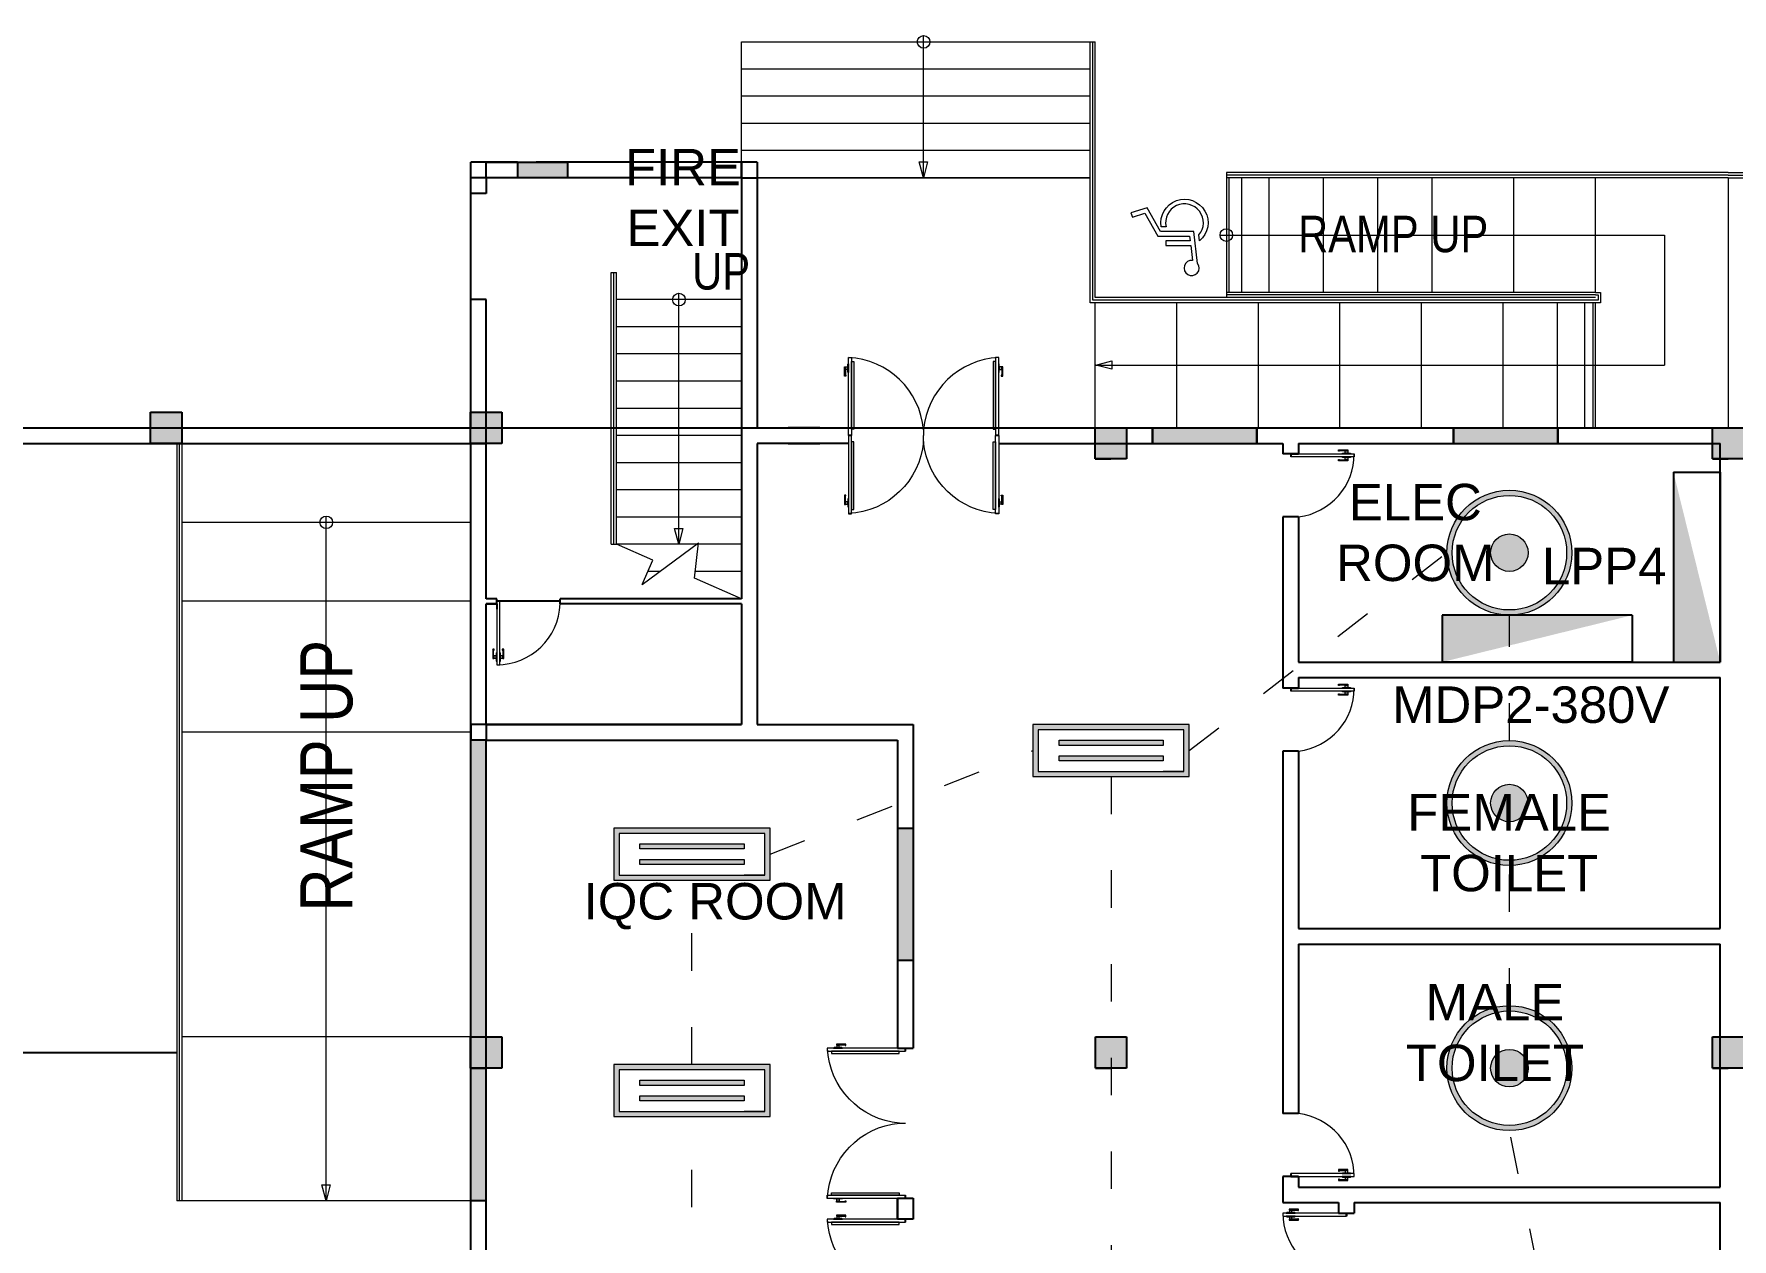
# Model space of a CAD drawing. Header units: millimetres. Extents: x 3339 to 2017737, y 4955 to 2748989.
# Drawn here: x 1481971 to 1498279, y 1293918 to 1305491 of the extents above; entities that cross this region are included whole.
import ezdxf

# ---------------------------------------------------------------- set-up
doc = ezdxf.new("R2010")
doc.units = ezdxf.units.MM
doc.header["$LTSCALE"] = 30
doc.linetypes.add('ACAD_ISO03W100', pattern=[30, 12, -18])
for name, color, linetype, lineweight in [('A-DETL-GENF', 92, 'Continuous', 13), ('A-DOOR', 31, 'Continuous', 13), ('LIGHT LINES', 6, 'ACAD_ISO03W100', 13), ('LIGHTS', 6, 'Continuous', 13), ('STAIR', 1, 'Continuous', 5), ('T-WAL', 4, 'Continuous', 5)]:
    doc.layers.add(name, color=color, linetype=linetype, lineweight=lineweight)
for name, color, linetype in [('DIM LINES', 7, 'Continuous'), ('TEXT', 7, 'Continuous'), ('window', 92, 'Continuous')]:
    doc.layers.add(name, color=color, linetype=linetype)
doc.styles.add('Arial Narrow', font='ARIALN.TTF', dxfattribs={"height": 200})
doc.styles.get("Standard").update_dxf_attribs({"font": 'arial.ttf'})
doc.dimstyles.new('GREEN', dxfattribs={"dimtxt": 1000, "dimasz": 600, "dimexe": 0.18, "dimexo": 0.0625, "dimgap": 0.09, "dimtad": 2, "dimdec": 0, "dimzin": 0, "dimdsep": 46, "dimtxsty": 'Standard', "dimblk": 'ARCHTICK', "dimcen": 0.09, "dimclrd": 3, "dimclre": 3, "dimclrt": 2, "dimadec": 0, "dimazin": 0, "dimtfac": 1, "dimtdec": 0, "dimtofl": 0, "dimtmove": 0, "dimatfit": 3, "dimfxl": 1, "dimtolj": 1, "dimtzin": 0, "dimarcsym": 0})

# ---------------------------------------------------------------- blocks, each defined once
blk = doc.blocks.new('double door no base 0.5')
at = {"color": 0}
for p, q in [((62065, 59903), (62095, 59903)), ((63478, 59903), (63508, 59903))]:
    blk.add_line(p, q, dxfattribs=at)
at = {"layer": 'A-DETL-GENF'}
for p, q in [((62095, 59843), (62095, 59193)), ((62118, 59843), (62095, 59843)), ((62118, 59193), (62118, 59843)), ((63456, 59193), (63456, 59843)), ((63456, 59843), (63478, 59843)), ((63478, 59843), (63478, 59193)), ((62036, 59324), (62027, 59332)), ((62027, 59332), (62027, 59271)), ((62042, 59332), (62027, 59332)), ((62027, 59271), (62036, 59271)), ((62037, 59271), (62027, 59271)), ((62027, 59271), (62027, 59242)), ((62027, 59242), (62037, 59242)), ((62036, 59271), (62036, 59324)), ((62036, 59324), (62042, 59324)), ((62037, 59242), (62037, 59271)), ((62037, 59268), (62037, 59244)), ((62061, 59268), (62037, 59268)), ((62037, 59244), (62061, 59244)), ((62042, 59324), (62042, 59332)), ((62065, 59299), (62061, 59294)), ((62061, 59294), (62061, 59218)), ((62061, 59244), (62061, 59268)), ((62061, 59218), (62065, 59214)), ((62065, 59214), (62065, 59299)), ((63508, 59214), (63508, 59299)), ((63508, 59299), (63513, 59294)), ((63513, 59218), (63508, 59214)), ((63513, 59294), (63513, 59218)), ((63513, 59244), (63513, 59268)), ((63513, 59268), (63537, 59268)), ((63537, 59244), (63513, 59244)), ((63532, 59324), (63532, 59332)), ((63532, 59332), (63546, 59332)), ((63538, 59324), (63532, 59324)), ((63537, 59271), (63546, 59271)), ((63537, 59242), (63537, 59271)), ((63537, 59268), (63537, 59244)), ((63546, 59242), (63537, 59242)), ((63538, 59324), (63546, 59332)), ((63538, 59271), (63538, 59324)), ((63546, 59271), (63538, 59271)), ((63546, 59332), (63546, 59271)), ((63546, 59271), (63546, 59242)), ((62095, 59193), (62118, 59193)), ((63478, 59193), (63456, 59193))]:
    blk.add_line(p, q, dxfattribs=at)
at = {"layer": 'A-DOOR', "lineweight": 18}
for p, q in [((62065, 59903), (62065, 59153)), ((62065, 59903), (62095, 59903)), ((62095, 59153), (62095, 59903)), ((63478, 59153), (63478, 59903)), ((63508, 59903), (63478, 59903)), ((63508, 59903), (63508, 59153)), ((62065, 59153), (62095, 59153)), ((63508, 59153), (63478, 59153))]:
    blk.add_line(p, q, dxfattribs=at)
at = {"layer": 'A-DOOR'}
blk.add_line((62787, 59847), (62787, 59903), dxfattribs=at)
for centre, start, end in [((62030, 59913), 272.6963, 355.0387), ((63544, 59913), 184.9613, 267.3037)]:
    blk.add_arc(centre, 760, start, end, dxfattribs=at)
blk = doc.blocks.new('_ArchTick')
at = {"color": 0, "linetype": 'ByBlock', "const_width": 0.15}
blk.add_lwpolyline([(-0.5, -0.5), (0.5, 0.5)], dxfattribs=at)
blk = doc.blocks.new('*D851')
at = {"layer": 'Defpoints', "color": 0, "transparency": 16777216}
for p in [(1519240, 1324539), (1429240, 1308509), (1519240, 1301709)]:
    blk.add_point(p, dxfattribs=at)
at = {"layer": 'DIM LINES', "color": 3, "linetype": 'ByBlock', "lineweight": -2, "transparency": 16777216}
for p, q in [((1429240, 1308509), (1429240, 1324539)), ((1429240, 1324539), (1519240, 1324539)), ((1519240, 1301709), (1519240, 1324539))]:
    blk.add_line(p, q, dxfattribs=at)
at = {"layer": 'DIM LINES', "color": 3, "lineweight": -2, "transparency": 16777216, "xscale": 600, "yscale": 600, "zscale": 600, "rotation": 180}
blk.add_blockref('_ArchTick', (1429240, 1324539), dxfattribs=at)
at = {"layer": 'DIM LINES', "color": 3, "lineweight": -2, "transparency": 16777216, "xscale": 600, "yscale": 600, "zscale": 600}
blk.add_blockref('_ArchTick', (1519240, 1324539), dxfattribs=at)
at = {"layer": 'DIM LINES', "color": 2, "transparency": 16777216, "insert": (1474240, 1325050), "char_height": 1000, "attachment_point": 5}
blk.add_mtext('\\A1;90000', dxfattribs=at)
blk = doc.blocks.new('*D860')
at = {"layer": 'Defpoints', "color": 0, "transparency": 16777216}
for p in [(1486165, 1301709), (1526826, 1301709), (1519240, 1238709)]:
    blk.add_point(p, dxfattribs=at)
at = {"layer": 'DIM LINES', "color": 3, "linetype": 'ByBlock', "lineweight": -2, "transparency": 16777216}
for p, q in [((1486165, 1301709), (1526826, 1301709)), ((1526826, 1238709), (1526826, 1301709)), ((1519240, 1238709), (1526826, 1238709))]:
    blk.add_line(p, q, dxfattribs=at)
at = {"layer": 'DIM LINES', "color": 3, "lineweight": -2, "transparency": 16777216, "xscale": 600, "yscale": 600, "zscale": 600}
for p, rotation in [((1526826, 1301709), 90), ((1526826, 1238709), 270)]:
    blk.add_blockref('_ArchTick', p, dxfattribs=dict(at, rotation=rotation))
at = {"layer": 'DIM LINES', "color": 2, "transparency": 16777216, "insert": (1527337, 1270209), "char_height": 1000, "attachment_point": 5, "rotation": 90}
blk.add_mtext('\\A1;63000', dxfattribs=at)
blk = doc.blocks.new('Poste with lines')
h = blk.add_hatch(color=2)
h.dxf.hatch_style = 1
h.paths.add_polyline_path([(13203, 12318), (12903, 12318), (12903, 12018), (13203, 12018)])
at = {"color": 0}
for p, q in [((12903, 12018), (12903, 12318)), ((12903, 12318), (13203, 12318)), ((13203, 12318), (13203, 12018)), ((12903, 12018), (12903, 12168)), ((12903, 12018), (13053, 12018)), ((13053, 12018), (12903, 12018)), ((13203, 12018), (12903, 12018))]:
    blk.add_line(p, q, dxfattribs=at)
blk = doc.blocks.new('slash')
at = {"layer": 'STAIR'}
for p, q in [((2543, 11669), (2695, 12018)), ((2309, 11772), (2708, 11231)), ((2173, 10818), (2370, 11270))]:
    blk.add_line(p, q, dxfattribs=at)
for points in [[(2309, 11772), (2543, 11669)], [(2370, 11270), (2708, 11231)]]:
    blk.add_lwpolyline(points, dxfattribs=at)

msp = doc.modelspace()

# ---------------------------------------------------------------- hatches: boundary and pattern name
at = {"true_color": 0xf8d731}
h = msp.add_hatch(color=40, dxfattribs=at)
h.dxf.hatch_style = 1
h.paths.add_polyline_path([(1497715.35, 1299459.177), (1498165.35, 1299459.177), (1497715.35, 1301284.177)])
h = msp.add_hatch(color=40, dxfattribs=at)
h.dxf.hatch_style = 1
h.paths.add_polyline_path([(1495495.879, 1299909.177), (1495495.879, 1299459.177), (1497320.879, 1299909.177)])
at = {"layer": 'LIGHTS'}
h = msp.add_hatch(color=256, dxfattribs=at)
h.dxf.hatch_style = 1
h.paths.add_polyline_path([(1495540.35, 1300509.177, 1), (1496740.35, 1300509.177, 1)])
h.paths.add_polyline_path([(1496690.35, 1300509.177, -1), (1495590.35, 1300509.177, -1)], flags=16)
h.paths.add_polyline_path([(1496320.35, 1300509.177, -1), (1495960.35, 1300509.177, -1)], flags=0)
h = msp.add_hatch(color=256, dxfattribs=at)
h.dxf.hatch_style = 1
h.paths.add_polyline_path([(1496320.35, 1300509.177, 1), (1495960.35, 1300509.177, 1)])
h = msp.add_hatch(color=256, dxfattribs=at)
h.dxf.hatch_style = 1
h.paths.add_polyline_path([(1491565.35, 1298859.357), (1491565.35, 1298359.357), (1493065.35, 1298359.357), (1493065.35, 1298859.357)])
h.paths.add_polyline_path([(1491615.35, 1298409.357), (1491615.35, 1298809.357), (1493015.35, 1298809.357), (1493015.35, 1298409.357), (1492815.35, 1298409.357)], flags=16)
h.paths.add_polyline_path([(1491815.35, 1298509.357), (1491815.35, 1298559.357), (1492815.35, 1298559.357), (1492815.35, 1298509.357)], flags=0)
h.paths.add_polyline_path([(1491815.35, 1298659.357), (1491815.35, 1298709.357), (1492815.35, 1298709.357), (1492815.35, 1298659.357)], flags=0)
h = msp.add_hatch(color=256, dxfattribs=at)
h.dxf.hatch_style = 1
h.paths.add_polyline_path([(1491815.35, 1298709.357), (1491815.35, 1298659.357), (1492815.35, 1298659.357), (1492815.35, 1298709.357)])
h = msp.add_hatch(color=256, dxfattribs=at)
h.dxf.hatch_style = 1
h.paths.add_polyline_path([(1492815.35, 1298509.357), (1492815.35, 1298559.357), (1491815.35, 1298559.357), (1491815.35, 1298509.357)])
h = msp.add_hatch(color=256, dxfattribs=at)
h.dxf.hatch_style = 1
h.paths.add_polyline_path([(1495540.35, 1298105.191, 1), (1496740.35, 1298105.191, 1)])
h.paths.add_polyline_path([(1496690.35, 1298105.191, -1), (1495590.35, 1298105.191, -1)], flags=16)
h.paths.add_polyline_path([(1496320.35, 1298105.191, -1), (1495960.35, 1298105.191, -1)], flags=0)
h = msp.add_hatch(color=256, dxfattribs=at)
h.dxf.hatch_style = 1
h.paths.add_polyline_path([(1496320.35, 1298105.191, 1), (1495960.35, 1298105.191, 1)])
h = msp.add_hatch(color=256, dxfattribs=at)
h.dxf.hatch_style = 1
h.paths.add_polyline_path([(1489040.35, 1297364.191), (1489040.35, 1297864.191), (1487540.35, 1297864.191), (1487540.35, 1297364.191)])
h.paths.add_polyline_path([(1487590.35, 1297414.191), (1487590.35, 1297814.191), (1488990.35, 1297814.191), (1488990.35, 1297414.191), (1488790.35, 1297414.191)], flags=16)
h.paths.add_polyline_path([(1487790.35, 1297514.191), (1487790.35, 1297564.191), (1488790.35, 1297564.191), (1488790.35, 1297514.191)], flags=0)
h.paths.add_polyline_path([(1487790.35, 1297664.191), (1487790.35, 1297714.191), (1488790.35, 1297714.191), (1488790.35, 1297664.191)], flags=0)
h = msp.add_hatch(color=256, dxfattribs=at)
h.dxf.hatch_style = 1
h.paths.add_polyline_path([(1487790.35, 1297714.191), (1487790.35, 1297664.191), (1488790.35, 1297664.191), (1488790.35, 1297714.191)])
h = msp.add_hatch(color=256, dxfattribs=at)
h.dxf.hatch_style = 1
h.paths.add_polyline_path([(1488790.35, 1297514.191), (1488790.35, 1297564.191), (1487790.35, 1297564.191), (1487790.35, 1297514.191)])
h = msp.add_hatch(color=256, dxfattribs=at)
h.dxf.hatch_style = 1
h.paths.add_polyline_path([(1495540.35, 1295559.357, 1), (1496740.35, 1295559.357, 1)])
h.paths.add_polyline_path([(1496690.35, 1295559.357, -1), (1495590.35, 1295559.357, -1)], flags=16)
h.paths.add_polyline_path([(1496320.35, 1295559.357, -1), (1495960.35, 1295559.357, -1)], flags=0)
h = msp.add_hatch(color=256, dxfattribs=at)
h.dxf.hatch_style = 1
h.paths.add_polyline_path([(1496320.35, 1295559.357, 1), (1495960.35, 1295559.357, 1)])
h = msp.add_hatch(color=256, dxfattribs=at)
h.dxf.hatch_style = 1
h.paths.add_polyline_path([(1489040.35, 1295094.302), (1489040.35, 1295594.302), (1487540.35, 1295594.302), (1487540.35, 1295094.302)])
h.paths.add_polyline_path([(1487590.35, 1295144.302), (1487590.35, 1295544.302), (1488990.35, 1295544.302), (1488990.35, 1295144.302), (1488790.35, 1295144.302)], flags=16)
h.paths.add_polyline_path([(1487790.35, 1295244.302), (1487790.35, 1295294.302), (1488790.35, 1295294.302), (1488790.35, 1295244.302)], flags=0)
h.paths.add_polyline_path([(1487790.35, 1295394.302), (1487790.35, 1295444.302), (1488790.35, 1295444.302), (1488790.35, 1295394.302)], flags=0)
h = msp.add_hatch(color=256, dxfattribs=at)
h.dxf.hatch_style = 1
h.paths.add_polyline_path([(1487790.35, 1295444.302), (1487790.35, 1295394.302), (1488790.35, 1295394.302), (1488790.35, 1295444.302)])
h = msp.add_hatch(color=256, dxfattribs=at)
h.dxf.hatch_style = 1
h.paths.add_polyline_path([(1488790.35, 1295244.302), (1488790.35, 1295294.302), (1487790.35, 1295294.302), (1487790.35, 1295244.302)])
at = {"layer": 'window'}
h = msp.add_hatch(color=256, dxfattribs=at)
h.dxf.hatch_style = 1
h.paths.add_polyline_path([(1487095.35, 1304259.357), (1486615.35, 1304259.357), (1486615.35, 1304109.357), (1487095.35, 1304109.357)])
h = msp.add_hatch(color=256, dxfattribs=at)
h.dxf.hatch_style = 1
h.paths.add_polyline_path([(1493714.54, 1301709.357), (1492714.54, 1301709.357), (1492714.54, 1301559.357), (1493714.54, 1301559.357)])
h = msp.add_hatch(color=256, dxfattribs=at)
h.dxf.hatch_style = 1
h.paths.add_polyline_path([(1496605.28, 1301709.357), (1495605.28, 1301709.357), (1495605.28, 1301559.357), (1496605.28, 1301559.357)])
h = msp.add_hatch(color=256, dxfattribs=at)
h.dxf.hatch_style = 1
h.paths.add_polyline_path([(1486315.35, 1298709.357), (1486165.35, 1298709.357), (1486165.35, 1295859.357), (1486315.35, 1295859.357)])
h.paths.add_polyline_path([(1486315.35, 1295559.357), (1486165.35, 1295559.357), (1486165.35, 1294284.357), (1486315.35, 1294284.357)])
h = msp.add_hatch(color=256, dxfattribs=at)
h.dxf.hatch_style = 1
h.paths.add_polyline_path([(1490265.35, 1297864.191), (1490265.35, 1296597.524), (1490415.35, 1296597.524), (1490415.35, 1297864.191)])

# ---------------------------------------------------------------- linework, layer by layer
at = {"color": 0}
for p, q in [((1486615.35, 1304259.357), (1486165.35, 1304259.357)), ((1486165.35, 1304109.357), (1486165.35, 1304259.357)), ((1486315.35, 1304259.357), (1486615.35, 1304259.357)), ((1486615.35, 1304259.357), (1487095.35, 1304259.357)), ((1488915.35, 1304259.357), (1486795.35, 1304259.357)), ((1488915.35, 1304259.357), (1488915.35, 1301709.357)), ((1486165.35, 1303959.357), (1486165.35, 1304109.357)), ((1486615.35, 1304109.357), (1486315.35, 1304109.357)), ((1486315.35, 1304109.357), (1486315.35, 1303959.357)), ((1488765.35, 1304109.357), (1486615.35, 1304109.357)), ((1488765.35, 1304109.357), (1488765.35, 1301709.357)), ((1486165.35, 1301709.357), (1486165.35, 1303959.357)), ((1486315.35, 1303959.357), (1486165.35, 1303959.357)), ((1486315.35, 1302939.913), (1486165.35, 1302939.913)), ((1486315.35, 1301859.357), (1486315.35, 1302939.913)), ((1486165.35, 1301709.357), (1486165.35, 1301859.357)), ((1486315.35, 1301559.357), (1486315.35, 1301859.357)), ((1477240.35, 1301709.357), (1486165.35, 1301709.357)), ((1488765.35, 1301709.357), (1488765.35, 1300067.691)), ((1488915.35, 1301709.357), (1489793.04, 1301709.357)), ((1489215.35, 1301709.357), (1489518.85, 1301709.357)), ((1489518.85, 1301709.357), (1489215.35, 1301709.357)), ((1489215.35, 1301709.357), (1489518.85, 1301709.357)), ((1489215.35, 1301709.357), (1489518.85, 1301709.357)), ((1491236.04, 1301709.355), (1505247.9, 1301709.457)), ((1477240.35, 1301559.357), (1486165.35, 1301559.357)), ((1486165.35, 1289559.357), (1486165.35, 1301559.357)), ((1486315.35, 1300067.691), (1486315.35, 1301559.357)), ((1489793.04, 1301559.357), (1488915.35, 1301559.357)), ((1488915.35, 1301559.357), (1488915.35, 1298859.357)), ((1489215.35, 1301559.357), (1489518.85, 1301559.357)), ((1491236.04, 1301559.338), (1493965.35, 1301559.357)), ((1493965.35, 1301559.357), (1493965.35, 1301459.357)), ((1494115.35, 1301559.357), (1498165.35, 1301559.357)), ((1494115.35, 1301559.357), (1494115.35, 1301459.357)), ((1498165.35, 1299459.357), (1498165.35, 1301559.357)), ((1488765.35, 1301409.357), (1488765.35, 1300067.691)), ((1494115.35, 1301459.357), (1493965.35, 1301459.357)), ((1494040.35, 1301459.357), (1494040.35, 1301429.357)), ((1494040.35, 1301459.357), (1494115.35, 1301459.357)), ((1493965.35, 1300853.482), (1493965.35, 1299209.357)), ((1494115.35, 1300853.482), (1493965.35, 1300853.482)), ((1494115.35, 1300853.482), (1494115.35, 1299459.357)), ((1486415.35, 1300067.691), (1486315.35, 1300067.691)), ((1486415.35, 1300017.691), (1486415.35, 1300067.691)), ((1487025.338, 1300042.691), (1486415.35, 1300042.691)), ((1488765.35, 1300067.691), (1487025.338, 1300067.691)), ((1487025.338, 1300017.691), (1487025.338, 1300067.691)), ((1486415.35, 1300017.691), (1486315.35, 1300017.691)), ((1486315.35, 1300017.691), (1486415.35, 1300017.691)), ((1486315.35, 1298859.357), (1486315.35, 1300017.691)), ((1488765.35, 1300017.691), (1487025.338, 1300017.691)), ((1488765.35, 1300017.691), (1488765.35, 1298859.357)), ((1488765.35, 1300017.691), (1488765.35, 1298859.357)), ((1494115.35, 1299459.357), (1498165.35, 1299459.357)), ((1494115.35, 1299209.357), (1493965.35, 1299209.357)), ((1494040.35, 1299209.357), (1494040.35, 1299179.357)), ((1494040.35, 1299209.357), (1494115.35, 1299209.357)), ((1494115.35, 1299309.357), (1494115.35, 1299209.357)), ((1494115.35, 1299309.357), (1498165.35, 1299309.357)), ((1498165.35, 1296901.024), (1498165.35, 1299309.357)), ((1486315.35, 1298859.357), (1488765.35, 1298859.357)), ((1488765.35, 1298859.357), (1486315.35, 1298859.357)), ((1488915.35, 1298859.357), (1489215.35, 1298859.357)), ((1489215.35, 1298859.357), (1490415.35, 1298859.357)), ((1490415.35, 1298859.357), (1490415.35, 1295752.357)), ((1486315.35, 1289709.357), (1486315.35, 1298709.357)), ((1486315.35, 1298709.357), (1490265.35, 1298709.357)), ((1490265.35, 1298709.357), (1490265.35, 1295752.357)), ((1490265.35, 1298709.357), (1490265.35, 1295752.357)), ((1493965.35, 1298603.482), (1493965.35, 1295123.566)), ((1494115.35, 1298603.482), (1493965.35, 1298603.482)), ((1494115.35, 1298603.482), (1494115.35, 1296901.024)), ((1494115.35, 1296901.024), (1498165.35, 1296901.024)), ((1494115.35, 1296751.024), (1494115.35, 1295123.566)), ((1494115.35, 1296751.024), (1498165.35, 1296751.024)), ((1498165.35, 1294417.691), (1498165.35, 1296751.024)), ((1477541.97, 1295709.357), (1483341.97, 1295709.357)), ((1490265.35, 1295752.357), (1490415.35, 1295752.357)), ((1494115.35, 1295123.566), (1493965.35, 1295123.566)), ((1493965.35, 1294517.691), (1493965.35, 1294267.691)), ((1494115.35, 1294517.691), (1493965.35, 1294517.691)), ((1494040.35, 1294547.691), (1494040.35, 1294517.691)), ((1494040.35, 1294547.691), (1494040.35, 1294517.691)), ((1494040.35, 1294517.691), (1494115.35, 1294517.691)), ((1494115.35, 1294517.691), (1494115.35, 1294417.691)), ((1494115.35, 1294417.691), (1498165.35, 1294417.691)), ((1490265.35, 1294309.357), (1490265.35, 1294109.357)), ((1490265.35, 1294109.357), (1490265.35, 1294309.357)), ((1490265.35, 1294309.357), (1490340.35, 1294309.357)), ((1490265.35, 1294309.357), (1490265.35, 1294209.357)), ((1490340.35, 1294309.357), (1490415.35, 1294309.357)), ((1490415.35, 1294309.357), (1490415.35, 1294109.357)), ((1490415.35, 1294309.357), (1490415.35, 1294109.357)), ((1493965.35, 1294267.691), (1494500.85, 1294267.691)), ((1494500.85, 1294267.691), (1494500.85, 1294167.691)), ((1494500.85, 1294267.691), (1494500.85, 1294167.691)), ((1494500.85, 1294167.691), (1494650.85, 1294167.691)), ((1494575.85, 1294167.691), (1494575.85, 1294137.691)), ((1494575.85, 1294137.691), (1494575.85, 1294167.691)), ((1494575.85, 1294137.691), (1494575.85, 1294167.691)), ((1494650.85, 1294267.691), (1498165.35, 1294267.691)), ((1494650.85, 1294267.691), (1494650.85, 1294167.691)), ((1498165.35, 1291859.357), (1498165.35, 1294267.691)), ((1490415.35, 1294109.357), (1490265.35, 1294109.357))]:
    msp.add_line(p, q, dxfattribs=at)
for p, q in [((1486315.35, 1304109.357), (1486315.35, 1304259.357)), ((1488765.35, 1304109.357), (1488765.35, 1304259.357)), ((1488765.35, 1304259.357), (1488765.35, 1304109.357)), ((1486315.35, 1304109.357), (1486165.35, 1304109.357)), ((1488765.35, 1304109.357), (1488915.35, 1304109.357)), ((1488765.35, 1303201.024), (1488765.35, 1300067.691)), ((1492714.54, 1301709.357), (1492714.54, 1301559.357)), ((1493714.54, 1301559.357), (1493714.54, 1301709.357)), ((1495605.28, 1301709.357), (1495605.28, 1301559.357)), ((1496605.28, 1301559.357), (1496605.28, 1301709.357)), ((1492463.73, 1301559.357), (1493965.35, 1301559.357)), ((1497715.35, 1301284.177), (1497715.35, 1299459.177)), ((1497715.35, 1301284.177), (1498165.35, 1301284.177)), ((1498165.35, 1301284.177), (1498165.35, 1299459.177)), ((1486415.35, 1300017.691), (1486415.35, 1299967.691)), ((1497320.879, 1299909.177), (1495495.879, 1299909.177)), ((1495495.879, 1299909.177), (1495495.879, 1299459.177)), ((1497320.879, 1299909.177), (1497320.879, 1299459.177)), ((1497320.879, 1299459.177), (1495495.879, 1299459.177)), ((1497715.35, 1299459.177), (1498165.35, 1299459.177)), ((1486315.35, 1298859.357), (1486165.35, 1298859.357)), ((1486165.35, 1298709.357), (1486165.35, 1298859.357)), ((1486165.35, 1298859.357), (1486165.35, 1298709.357)), ((1486315.35, 1298859.357), (1486315.35, 1298709.357)), ((1486315.35, 1298709.357), (1486165.35, 1298709.357))]:
    msp.add_line(p, q)
at = {"layer": 'A-DETL-GENF'}
for p, q in [((1494499.757, 1301497.457), (1494561.563, 1301497.457)), ((1494499.757, 1301483.087), (1494499.757, 1301497.457)), ((1494508.648, 1301488.872), (1494500.063, 1301497.457)), ((1494561.563, 1301488.872), (1494508.648, 1301488.872)), ((1494508.648, 1301488.872), (1494508.648, 1301483.087)), ((1494561.563, 1301497.457), (1494561.563, 1301488.872)), ((1494561.563, 1301487.932), (1494561.563, 1301497.457)), ((1494561.563, 1301497.457), (1494590.138, 1301497.457)), ((1494590.138, 1301487.932), (1494561.563, 1301487.932)), ((1494563.944, 1301487.932), (1494587.756, 1301487.932)), ((1494563.944, 1301464.12), (1494563.944, 1301487.932)), ((1494587.756, 1301487.932), (1494587.756, 1301464.12)), ((1494590.138, 1301497.457), (1494590.138, 1301487.932)), ((1494508.648, 1301483.087), (1494499.757, 1301483.087)), ((1494499.757, 1301391.257), (1494499.757, 1301405.628)), ((1494499.757, 1301405.628), (1494508.648, 1301405.628)), ((1494561.563, 1301391.257), (1494499.757, 1301391.257)), ((1494508.648, 1301399.843), (1494500.063, 1301391.257)), ((1494508.648, 1301405.628), (1494508.648, 1301399.843)), ((1494508.648, 1301399.843), (1494561.563, 1301399.843)), ((1494532.988, 1301459.357), (1494537.75, 1301464.12)), ((1494618.713, 1301459.357), (1494532.988, 1301459.357)), ((1494537.75, 1301424.595), (1494532.988, 1301429.357)), ((1494532.988, 1301429.357), (1494618.713, 1301429.357)), ((1494537.75, 1301464.12), (1494613.95, 1301464.12)), ((1494613.95, 1301424.595), (1494537.75, 1301424.595)), ((1494561.563, 1301400.782), (1494590.138, 1301400.782)), ((1494561.563, 1301391.257), (1494561.563, 1301400.782)), ((1494561.563, 1301399.843), (1494561.563, 1301391.257)), ((1494590.138, 1301391.257), (1494561.563, 1301391.257)), ((1494587.756, 1301464.12), (1494563.944, 1301464.12)), ((1494563.944, 1301400.782), (1494563.944, 1301424.595)), ((1494563.944, 1301424.595), (1494587.756, 1301424.595)), ((1494587.756, 1301400.782), (1494563.944, 1301400.782)), ((1494587.756, 1301424.595), (1494587.756, 1301400.782)), ((1494590.138, 1301400.782), (1494590.138, 1301391.257)), ((1494613.95, 1301464.12), (1494618.713, 1301459.357)), ((1494618.713, 1301429.357), (1494613.95, 1301424.595)), ((1486377.25, 1299583.284), (1486377.25, 1299521.478)), ((1486391.621, 1299583.284), (1486377.25, 1299583.284)), ((1486385.835, 1299574.393), (1486377.25, 1299582.978)), ((1486385.835, 1299521.478), (1486385.835, 1299574.393)), ((1486385.835, 1299574.393), (1486391.621, 1299574.393)), ((1486391.621, 1299574.393), (1486391.621, 1299583.284)), ((1486415.35, 1299550.053), (1486410.588, 1299545.291)), ((1486410.588, 1299545.291), (1486410.588, 1299469.091)), ((1486415.35, 1299464.328), (1486415.35, 1299550.053)), ((1486450.113, 1299545.291), (1486445.35, 1299550.053)), ((1486445.35, 1299550.053), (1486445.35, 1299464.328)), ((1486450.113, 1299469.091), (1486450.113, 1299545.291)), ((1486483.45, 1299583.284), (1486469.079, 1299583.284)), ((1486469.079, 1299583.284), (1486469.079, 1299574.393)), ((1486469.079, 1299574.393), (1486474.865, 1299574.393)), ((1486474.865, 1299574.393), (1486483.45, 1299582.978)), ((1486474.865, 1299574.393), (1486474.865, 1299521.478)), ((1486483.45, 1299521.478), (1486483.45, 1299583.284)), ((1486377.25, 1299521.478), (1486385.835, 1299521.478)), ((1486386.775, 1299521.478), (1486377.25, 1299521.478)), ((1486377.25, 1299521.478), (1486377.25, 1299492.903)), ((1486377.25, 1299492.903), (1486386.775, 1299492.903)), ((1486386.775, 1299492.903), (1486386.775, 1299521.478)), ((1486386.775, 1299519.097), (1486386.775, 1299495.285)), ((1486410.588, 1299519.097), (1486386.775, 1299519.097)), ((1486386.775, 1299495.285), (1486410.588, 1299495.285)), ((1486410.588, 1299495.285), (1486410.588, 1299519.097)), ((1486410.588, 1299469.091), (1486415.35, 1299464.328)), ((1486445.35, 1299464.328), (1486450.113, 1299469.091)), ((1486473.925, 1299519.097), (1486450.113, 1299519.097)), ((1486450.113, 1299519.097), (1486450.113, 1299495.285)), ((1486450.113, 1299495.285), (1486473.925, 1299495.285)), ((1486473.925, 1299521.478), (1486473.925, 1299492.903)), ((1486483.45, 1299521.478), (1486473.925, 1299521.478)), ((1486473.925, 1299495.285), (1486473.925, 1299519.097)), ((1486473.925, 1299492.903), (1486483.45, 1299492.903)), ((1486474.865, 1299521.478), (1486483.45, 1299521.478)), ((1486483.45, 1299492.903), (1486483.45, 1299521.478)), ((1494499.757, 1299247.457), (1494561.563, 1299247.457)), ((1494499.757, 1299233.087), (1494499.757, 1299247.457)), ((1494508.648, 1299233.087), (1494499.757, 1299233.087)), ((1494508.648, 1299238.872), (1494500.063, 1299247.457)), ((1494561.563, 1299238.872), (1494508.648, 1299238.872)), ((1494508.648, 1299238.872), (1494508.648, 1299233.087)), ((1494532.988, 1299209.357), (1494537.75, 1299214.12)), ((1494618.713, 1299209.357), (1494532.988, 1299209.357)), ((1494537.75, 1299214.12), (1494613.95, 1299214.12)), ((1494561.563, 1299247.457), (1494561.563, 1299238.872)), ((1494561.563, 1299237.932), (1494561.563, 1299247.457)), ((1494561.563, 1299247.457), (1494590.138, 1299247.457)), ((1494590.138, 1299237.932), (1494561.563, 1299237.932)), ((1494563.944, 1299237.932), (1494587.756, 1299237.932)), ((1494563.944, 1299214.12), (1494563.944, 1299237.932)), ((1494587.756, 1299214.12), (1494563.944, 1299214.12)), ((1494587.756, 1299237.932), (1494587.756, 1299214.12)), ((1494590.138, 1299247.457), (1494590.138, 1299237.932)), ((1494613.95, 1299214.12), (1494618.713, 1299209.357)), ((1494499.757, 1299141.257), (1494499.757, 1299155.628)), ((1494499.757, 1299155.628), (1494508.648, 1299155.628)), ((1494561.563, 1299141.257), (1494499.757, 1299141.257)), ((1494508.648, 1299149.843), (1494500.063, 1299141.257)), ((1494508.648, 1299155.628), (1494508.648, 1299149.843)), ((1494508.648, 1299149.843), (1494561.563, 1299149.843)), ((1494537.75, 1299174.595), (1494532.988, 1299179.357)), ((1494532.988, 1299179.357), (1494618.713, 1299179.357)), ((1494613.95, 1299174.595), (1494537.75, 1299174.595)), ((1494561.563, 1299150.782), (1494590.138, 1299150.782)), ((1494561.563, 1299141.257), (1494561.563, 1299150.782)), ((1494561.563, 1299149.843), (1494561.563, 1299141.257)), ((1494590.138, 1299141.257), (1494561.563, 1299141.257)), ((1494563.944, 1299150.782), (1494563.944, 1299174.595)), ((1494563.944, 1299174.595), (1494587.756, 1299174.595)), ((1494587.756, 1299150.782), (1494563.944, 1299150.782)), ((1494587.756, 1299174.595), (1494587.756, 1299150.782)), ((1494590.138, 1299150.782), (1494590.138, 1299141.257)), ((1494618.713, 1299179.357), (1494613.95, 1299174.595)), ((1494499.757, 1294585.791), (1494499.757, 1294571.42)), ((1494561.563, 1294585.791), (1494499.757, 1294585.791)), ((1494499.757, 1294571.42), (1494508.648, 1294571.42)), ((1494508.648, 1294493.961), (1494499.757, 1294493.961)), ((1494499.757, 1294493.961), (1494499.757, 1294479.591)), ((1494499.757, 1294479.591), (1494561.563, 1294479.591)), ((1494508.648, 1294577.205), (1494500.063, 1294585.791)), ((1494508.648, 1294488.176), (1494500.063, 1294479.591)), ((1494508.648, 1294571.42), (1494508.648, 1294577.205)), ((1494508.648, 1294577.205), (1494561.563, 1294577.205)), ((1494508.648, 1294488.176), (1494508.648, 1294493.961)), ((1494561.563, 1294488.176), (1494508.648, 1294488.176)), ((1494537.75, 1294552.453), (1494532.988, 1294547.691)), ((1494532.988, 1294547.691), (1494618.713, 1294547.691)), ((1494618.713, 1294517.691), (1494532.988, 1294517.691)), ((1494532.988, 1294517.691), (1494537.75, 1294512.928)), ((1494613.95, 1294552.453), (1494537.75, 1294552.453)), ((1494537.75, 1294512.928), (1494613.95, 1294512.928)), ((1494561.563, 1294577.205), (1494561.563, 1294585.791)), ((1494590.138, 1294585.791), (1494561.563, 1294585.791)), ((1494561.563, 1294585.791), (1494561.563, 1294576.266)), ((1494561.563, 1294576.266), (1494590.138, 1294576.266)), ((1494561.563, 1294489.116), (1494561.563, 1294479.591)), ((1494590.138, 1294489.116), (1494561.563, 1294489.116)), ((1494561.563, 1294479.591), (1494561.563, 1294488.176)), ((1494561.563, 1294479.591), (1494590.138, 1294479.591)), ((1494563.944, 1294576.266), (1494563.944, 1294552.453)), ((1494587.756, 1294576.266), (1494563.944, 1294576.266)), ((1494563.944, 1294552.453), (1494587.756, 1294552.453)), ((1494587.756, 1294512.928), (1494563.944, 1294512.928)), ((1494563.944, 1294512.928), (1494563.944, 1294489.116)), ((1494563.944, 1294489.116), (1494587.756, 1294489.116)), ((1494587.756, 1294552.453), (1494587.756, 1294576.266)), ((1494587.756, 1294489.116), (1494587.756, 1294512.928)), ((1494590.138, 1294576.266), (1494590.138, 1294585.791)), ((1494590.138, 1294479.591), (1494590.138, 1294489.116)), ((1494618.713, 1294547.691), (1494613.95, 1294552.453)), ((1494613.95, 1294512.928), (1494618.713, 1294517.691)), ((1494002.25, 1294172.453), (1493997.488, 1294167.691)), ((1493997.488, 1294167.691), (1494083.213, 1294167.691)), ((1494078.45, 1294172.453), (1494002.25, 1294172.453)), ((1494054.638, 1294205.791), (1494026.063, 1294205.791)), ((1494026.063, 1294205.791), (1494026.063, 1294196.266)), ((1494026.063, 1294196.266), (1494054.638, 1294196.266)), ((1494052.256, 1294196.266), (1494028.444, 1294196.266)), ((1494028.444, 1294196.266), (1494028.444, 1294172.453)), ((1494028.444, 1294172.453), (1494052.256, 1294172.453)), ((1494052.256, 1294172.453), (1494052.256, 1294196.266)), ((1494116.443, 1294205.791), (1494054.638, 1294205.791)), ((1494054.638, 1294205.791), (1494054.638, 1294197.205)), ((1494054.638, 1294196.266), (1494054.638, 1294205.791)), ((1494054.638, 1294197.205), (1494107.552, 1294197.205)), ((1494083.213, 1294167.691), (1494078.45, 1294172.453)), ((1494107.552, 1294197.205), (1494116.137, 1294205.791)), ((1494107.552, 1294197.205), (1494107.552, 1294191.42)), ((1494107.552, 1294191.42), (1494116.443, 1294191.42)), ((1494116.443, 1294191.42), (1494116.443, 1294205.791)), ((1493997.488, 1294137.691), (1494002.25, 1294132.928)), ((1494083.213, 1294137.691), (1493997.488, 1294137.691)), ((1494002.25, 1294132.928), (1494078.45, 1294132.928)), ((1494054.638, 1294109.116), (1494026.063, 1294109.116)), ((1494026.063, 1294109.116), (1494026.063, 1294099.591)), ((1494026.063, 1294099.591), (1494054.638, 1294099.591)), ((1494052.256, 1294132.928), (1494028.444, 1294132.928)), ((1494028.444, 1294132.928), (1494028.444, 1294109.116)), ((1494028.444, 1294109.116), (1494052.256, 1294109.116)), ((1494052.256, 1294109.116), (1494052.256, 1294132.928)), ((1494054.638, 1294099.591), (1494054.638, 1294109.116)), ((1494107.552, 1294108.176), (1494054.638, 1294108.176)), ((1494054.638, 1294108.176), (1494054.638, 1294099.591)), ((1494054.638, 1294099.591), (1494116.443, 1294099.591)), ((1494078.45, 1294132.928), (1494083.213, 1294137.691)), ((1494116.443, 1294113.961), (1494107.552, 1294113.961)), ((1494107.552, 1294113.961), (1494107.552, 1294108.176)), ((1494107.552, 1294108.176), (1494116.137, 1294099.591)), ((1494116.443, 1294099.591), (1494116.443, 1294113.961))]:
    msp.add_line(p, q, dxfattribs=at)
at = {"layer": 'A-DOOR', "lineweight": 18}
for p, q in [((1494040.35, 1301429.357), (1494040.35, 1301459.357)), ((1494040.35, 1301459.357), (1494650.85, 1301459.357)), ((1494650.85, 1301429.357), (1494040.35, 1301429.357)), ((1494650.85, 1301459.357), (1494650.85, 1301429.357)), ((1486445.35, 1300042.691), (1486415.35, 1300042.691)), ((1486415.35, 1300042.691), (1486415.35, 1299432.191)), ((1486445.35, 1299432.191), (1486445.35, 1300042.691)), ((1486415.35, 1299432.191), (1486445.35, 1299432.191)), ((1494040.35, 1299179.357), (1494040.35, 1299209.357)), ((1494040.35, 1299209.357), (1494650.85, 1299209.357)), ((1494650.85, 1299209.357), (1494650.85, 1299179.357)), ((1494650.85, 1299179.357), (1494040.35, 1299179.357)), ((1494040.35, 1294547.691), (1494040.35, 1294517.691)), ((1494650.85, 1294547.691), (1494040.35, 1294547.691)), ((1494040.35, 1294517.691), (1494650.85, 1294517.691)), ((1494650.85, 1294517.691), (1494650.85, 1294547.691)), ((1494575.85, 1294167.691), (1493965.35, 1294167.691)), ((1493965.35, 1294167.691), (1493965.35, 1294137.691)), ((1494575.85, 1294137.691), (1494575.85, 1294167.691)), ((1493965.35, 1294137.691), (1494575.85, 1294137.691))]:
    msp.add_line(p, q, dxfattribs=at)
at = {"layer": 'A-DOOR'}
for centre, start, end in [((1494040.35, 1301459.357), 277.05662, 0), ((1486415.35, 1300042.691), 270, 357.6530792), ((1494040.35, 1299209.357), 277.05662, 0), ((1494040.35, 1294517.691), 0, 82.94338), ((1494575.85, 1294167.691), 180, 262.94338)]:
    msp.add_arc(centre, 610.5, start, end, dxfattribs=at)
at = {"layer": 'LIGHT LINES'}
for p, q in [((1493065.35, 1298609.357), (1495540.35, 1300509.357)), ((1496140.35, 1298705.191), (1496140.35, 1299909.177)), ((1489040.35, 1297614.191), (1491565.35, 1298609.357)), ((1492315.35, 1298359.357), (1492315.35, 1293059.357)), ((1496140.35, 1296159.357), (1496140.35, 1297505.191)), ((1488290.35, 1295594.302), (1488290.35, 1297364.191)), ((1488290.35, 1293324.413), (1488290.35, 1295094.302)), ((1496408.1, 1293663.524), (1496140.35, 1294959.357))]:
    msp.add_line(p, q, dxfattribs=at)
at = {"layer": 'LIGHTS'}
for p, q in [((1493065.35, 1298859.357), (1491565.35, 1298859.357)), ((1491565.35, 1298859.357), (1491565.35, 1298359.357)), ((1493015.35, 1298809.357), (1491615.35, 1298809.357)), ((1491615.35, 1298809.357), (1491615.35, 1298409.357)), ((1493015.35, 1298409.357), (1493015.35, 1298809.357)), ((1493065.35, 1298359.357), (1493065.35, 1298859.357)), ((1491815.35, 1298659.357), (1491815.35, 1298709.357)), ((1491815.35, 1298709.357), (1492815.35, 1298709.357)), ((1492815.35, 1298659.357), (1491815.35, 1298659.357)), ((1491815.35, 1298509.357), (1491815.35, 1298559.357)), ((1491815.35, 1298559.357), (1492815.35, 1298559.357)), ((1492815.35, 1298709.357), (1492815.35, 1298659.357)), ((1492815.35, 1298559.357), (1492815.35, 1298509.357)), ((1491615.35, 1298409.357), (1493015.35, 1298409.357)), ((1492815.35, 1298509.357), (1491815.35, 1298509.357)), ((1493015.35, 1298409.357), (1492815.35, 1298409.357)), ((1491565.35, 1298359.357), (1493065.35, 1298359.357)), ((1489040.35, 1297864.191), (1487540.35, 1297864.191)), ((1487540.35, 1297864.191), (1487540.35, 1297364.191)), ((1488990.35, 1297814.191), (1487590.35, 1297814.191)), ((1487590.35, 1297814.191), (1487590.35, 1297414.191)), ((1488990.35, 1297414.191), (1488990.35, 1297814.191)), ((1489040.35, 1297364.191), (1489040.35, 1297864.191)), ((1487790.35, 1297664.191), (1487790.35, 1297714.191)), ((1487790.35, 1297714.191), (1488790.35, 1297714.191)), ((1488790.35, 1297664.191), (1487790.35, 1297664.191)), ((1488790.35, 1297714.191), (1488790.35, 1297664.191)), ((1487590.35, 1297414.191), (1488990.35, 1297414.191)), ((1487790.35, 1297514.191), (1487790.35, 1297564.191)), ((1487790.35, 1297564.191), (1488790.35, 1297564.191)), ((1488790.35, 1297514.191), (1487790.35, 1297514.191)), ((1488790.35, 1297564.191), (1488790.35, 1297514.191)), ((1488990.35, 1297414.191), (1488790.35, 1297414.191)), ((1487540.35, 1297364.191), (1489040.35, 1297364.191)), ((1489040.35, 1295594.302), (1487540.35, 1295594.302)), ((1487540.35, 1295594.302), (1487540.35, 1295094.302)), ((1488990.35, 1295544.302), (1487590.35, 1295544.302)), ((1487590.35, 1295544.302), (1487590.35, 1295144.302)), ((1488990.35, 1295144.302), (1488990.35, 1295544.302)), ((1489040.35, 1295094.302), (1489040.35, 1295594.302)), ((1487790.35, 1295394.302), (1487790.35, 1295444.302)), ((1487790.35, 1295444.302), (1488790.35, 1295444.302)), ((1488790.35, 1295394.302), (1487790.35, 1295394.302)), ((1487790.35, 1295244.302), (1487790.35, 1295294.302)), ((1487790.35, 1295294.302), (1488790.35, 1295294.302)), ((1488790.35, 1295444.302), (1488790.35, 1295394.302)), ((1488790.35, 1295294.302), (1488790.35, 1295244.302)), ((1487590.35, 1295144.302), (1488990.35, 1295144.302)), ((1488790.35, 1295244.302), (1487790.35, 1295244.302)), ((1488990.35, 1295144.302), (1488790.35, 1295144.302)), ((1487540.35, 1295094.302), (1489040.35, 1295094.302))]:
    msp.add_line(p, q, dxfattribs=at)
for centre, radius in [((1496140.35, 1300509.177), 600), ((1496140.35, 1300509.177), 550), ((1496140.35, 1300509.177), 180), ((1496140.35, 1298105.191), 600), ((1496140.35, 1298105.191), 550), ((1496140.35, 1298105.191), 180), ((1496140.35, 1295559.357), 600), ((1496140.35, 1295559.357), 550), ((1496140.35, 1295559.357), 180)]:
    msp.add_circle(centre, radius, dxfattribs=at)
at = {"layer": 'STAIR'}
for p, q in [((1488765.35, 1305414.913), (1492163.73, 1305414.913)), ((1492113.73, 1302909.357), (1492113.73, 1305414.913)), ((1492138.73, 1302934.357), (1492138.73, 1305414.913)), ((1492163.73, 1302959.357), (1492163.73, 1305414.913)), ((1488915.35, 1304109.357), (1492113.73, 1304109.357)), ((1496966.97, 1303009.357), (1496966.97, 1304109.357)), ((1498241.97, 1304109.357), (1498241.97, 1301709.357)), ((1498241.97, 1304109.357), (1498241.97, 1301709.357)), ((1487515.35, 1303201.024), (1487565.35, 1303201.024)), ((1496966.97, 1303009.357), (1497016.97, 1303009.357)), ((1496966.97, 1302984.357), (1496991.97, 1302984.357)), ((1496991.97, 1302984.357), (1496991.97, 1302934.357)), ((1497016.97, 1303009.357), (1497016.97, 1302909.357)), ((1492163.73, 1301709.357), (1492163.73, 1302909.357)), ((1496991.97, 1302934.357), (1496966.97, 1302934.357)), ((1496966.97, 1301709.357), (1496966.97, 1302909.357)), ((1497016.97, 1302909.357), (1496966.97, 1302909.357)), ((1483341.97, 1301559.357), (1483341.97, 1294284.357)), ((1483366.97, 1301559.357), (1483366.97, 1294284.357)), ((1483391.97, 1301559.357), (1483391.97, 1294284.357)), ((1483391.97, 1301559.357), (1483391.97, 1300042.691)), ((1483391.97, 1300801.024), (1486165.35, 1300801.024)), ((1487515.35, 1300589.913), (1487565.35, 1300589.913)), ((1487914.004, 1300438.184), (1487565.35, 1300589.913)), ((1488765.35, 1300067.691), (1488313.448, 1300264.352)), ((1486165.35, 1300042.691), (1483391.97, 1300042.691)), ((1486165.35, 1298784.357), (1483391.97, 1298784.357)), ((1486165.35, 1295859.357), (1483391.97, 1295859.357)), ((1486165.35, 1294284.357), (1483341.97, 1294284.357))]:
    msp.add_line(p, q, dxfattribs=at)
at = {"layer": 'STAIR', "color": 1}
for p, q in [((1490514.54, 1304109.357), (1490514.54, 1305475.292)), ((1490514.54, 1304109.357), (1490472.575, 1304262.755)), ((1490472.575, 1304262.755), (1490553.34, 1304262.755)), ((1490553.34, 1304262.755), (1490514.54, 1304109.357)), ((1493362.146, 1303559.357), (1497629.47, 1303559.357)), ((1497629.47, 1303559.357), (1497629.47, 1302310.914)), ((1488165.35, 1300589.913), (1488165.35, 1303000.292)), ((1492169.421, 1302310.914), (1492322.819, 1302352.879)), ((1492322.819, 1302272.115), (1492169.421, 1302310.914)), ((1492169.421, 1302310.914), (1497629.47, 1302310.914)), ((1492322.819, 1302352.879), (1492322.819, 1302272.115)), ((1484778.66, 1294284.357), (1484778.66, 1300861.404)), ((1488165.35, 1300589.913), (1488123.385, 1300743.311)), ((1488123.385, 1300743.311), (1488204.15, 1300743.311)), ((1488204.15, 1300743.311), (1488165.35, 1300589.913)), ((1484778.66, 1294284.357), (1484736.695, 1294437.755)), ((1484736.695, 1294437.755), (1484817.46, 1294437.755)), ((1484817.46, 1294437.755), (1484778.66, 1294284.357))]:
    msp.add_line(p, q, dxfattribs=at)
at = {"layer": 'STAIR', "color": 244, "linetype": 'ByBlock', "true_color": 0x991b1e}
for p, q in [((1493572.526, 1303009.357), (1493572.526, 1304109.357)), ((1493833.637, 1303009.357), (1493833.637, 1304109.357)), ((1494355.859, 1303009.357), (1494355.859, 1304109.357)), ((1494878.081, 1303009.357), (1494878.081, 1304109.357)), ((1495400.303, 1303009.357), (1495400.303, 1304109.357)), ((1496183.637, 1303009.357), (1496183.637, 1304109.357)), ((1496966.97, 1303009.357), (1496966.97, 1304109.357)), ((1487515.35, 1300589.913), (1487515.35, 1303201.024)), ((1487540.35, 1300589.913), (1487540.35, 1303201.024)), ((1487565.35, 1300589.913), (1487565.35, 1303201.024)), ((1488765.35, 1300067.691), (1488765.35, 1303201.024)), ((1488765.35, 1302939.913), (1487565.35, 1302939.913)), ((1492947.063, 1301709.357), (1492947.063, 1302909.357)), ((1493730.397, 1301709.357), (1493730.397, 1302909.357)), ((1494513.73, 1301709.357), (1494513.73, 1302909.357)), ((1495297.063, 1301709.357), (1495297.063, 1302909.357)), ((1496080.397, 1301709.357), (1496080.397, 1302909.357)), ((1496602.619, 1301709.357), (1496602.619, 1302909.357)), ((1496863.73, 1301709.357), (1496863.73, 1302909.357)), ((1488765.35, 1302678.802), (1487565.35, 1302678.802)), ((1488765.35, 1302417.691), (1487565.35, 1302417.691)), ((1488765.35, 1302156.58), (1487565.35, 1302156.58)), ((1488765.35, 1301895.469), (1487565.35, 1301895.469)), ((1488765.35, 1301634.357), (1487565.35, 1301634.357)), ((1488765.35, 1301373.246), (1487565.35, 1301373.246)), ((1488765.35, 1301112.135), (1487565.35, 1301112.135)), ((1488765.35, 1300851.024), (1487565.35, 1300851.024)), ((1488334.897, 1300589.913), (1487565.35, 1300589.913)), ((1488765.35, 1300589.913), (1488350.65, 1300589.913)), ((1487981.594, 1300328.802), (1487866.403, 1300328.802)), ((1488765.35, 1300328.802), (1488320.812, 1300328.802))]:
    msp.add_line(p, q, dxfattribs=at)
at = {"layer": 'STAIR', "color": 0, "linetype": 'ByBlock'}
for points in [[(1493069.785, 1303548.626), (1493075.235, 1303503.602), (1492842.007, 1303503.602), (1492842.007, 1303458.579), (1493080.685, 1303458.579), (1493097.987, 1303315.638, 4.985504912), (1493146.733, 1303287.598), (1493109.688, 1303593.649), (1492791.309, 1303593.649), (1492661.42, 1303822.077), (1492506.298, 1303774.38), (1492519.531, 1303731.345), (1492640.133, 1303768.428), (1492765.117, 1303548.626)], [(1493165.871, 1303504.168), (1493159.025, 1303560.722, 1.607748101), (1492843.189, 1303638.672), (1492797.314, 1303638.672, -1.729757262)]]:
    msp.add_lwpolyline(points, format="xyb", close=True, dxfattribs=at)
at = {"layer": 'STAIR', "color": 1}
for centre in [(1490514.54, 1305414.913), (1493422.526, 1303559.357), (1488165.35, 1302939.913), (1484778.66, 1300801.024)]:
    msp.add_circle(centre, 60.379, dxfattribs=at)
at = {"layer": 'T-WAL', "color": 244, "linetype": 'ByBlock', "true_color": 0x991b1e}
for p, q in [((1488765.35, 1304109.357), (1488765.35, 1305414.913)), ((1492113.73, 1305153.802), (1488765.35, 1305153.802)), ((1492113.73, 1304892.691), (1488765.35, 1304892.691)), ((1492113.73, 1304631.58), (1488765.35, 1304631.58)), ((1492113.73, 1304370.469), (1488765.35, 1304370.469)), ((1492113.73, 1304109.357), (1488765.35, 1304109.357)), ((1498241.97, 1304159.357), (1493422.526, 1304159.357)), ((1493422.526, 1304159.357), (1493422.526, 1302959.357)), ((1498241.97, 1304134.357), (1493422.526, 1304134.357)), ((1498241.97, 1304109.357), (1493422.526, 1304109.357)), ((1493447.526, 1304109.357), (1493447.526, 1303009.357)), ((1498241.97, 1304159.357), (1503061.415, 1304159.357)), ((1498241.97, 1304134.357), (1503061.415, 1304134.357)), ((1498241.97, 1304109.357), (1503061.415, 1304109.357)), ((1496966.97, 1302959.357), (1492163.73, 1302959.357)), ((1496966.97, 1303009.357), (1493422.526, 1303009.357)), ((1496966.97, 1302984.357), (1493422.526, 1302984.357)), ((1496966.97, 1302909.357), (1492113.73, 1302909.357)), ((1496966.97, 1302934.357), (1492138.73, 1302934.357)), ((1496941.97, 1302909.357), (1496941.97, 1301709.357))]:
    msp.add_line(p, q, dxfattribs=at)
at = {"layer": 'window'}
for p, q in [((1486615.35, 1304259.357), (1486615.35, 1304109.357)), ((1487095.35, 1304259.357), (1487095.35, 1304109.357)), ((1492714.54, 1301559.357), (1492714.54, 1301709.357)), ((1493714.54, 1301709.357), (1493714.54, 1301559.357)), ((1495605.28, 1301559.357), (1495605.28, 1301709.357)), ((1496605.28, 1301709.357), (1496605.28, 1301559.357)), ((1486315.35, 1298709.357), (1486165.35, 1298709.357)), ((1490265.35, 1297864.191), (1490415.35, 1297864.191)), ((1490265.35, 1296597.524), (1490415.35, 1296597.524)), ((1486315.35, 1294284.357), (1486165.35, 1294284.357))]:
    msp.add_line(p, q, dxfattribs=at)

# ---------------------------------------------------------------- block references
at = {"color": 0, "rotation": 179.9995834250659}
msp.add_blockref('double door no base 0.5', (1553301.747, 1361537.099), dxfattribs=at)
at = {"color": 0}
for p in [(1470188.479, 1289541.247), (1473261.859, 1289541.247), (1479260.239, 1289391.247), (1485188.479, 1289391.247), (1473261.859, 1283541.247), (1479261.859, 1283541.247), (1485188.479, 1283541.247)]:
    msp.add_blockref('Poste with lines', p, dxfattribs=at)
at = {"color": 0, "xscale": -1}
for p, rotation in [((1553301.747, 1241731.557), 0.0004165749341478175), ((1430437.088, 1232244.086), 269.9999999999866), ((1430437.088, 1230601.086), 269.9999999999866)]:
    msp.add_blockref('double door no base 0.5', p, dxfattribs=dict(at, rotation=rotation))
at = {"layer": 'STAIR', "color": 0, "rotation": 89.99999999999716}
msp.add_blockref('slash', (1499583.461, 1297894.756), dxfattribs=at)

# ---------------------------------------------------------------- texts
at = {"layer": 'STAIR', "color": 1, "char_height": 350, "attachment_point": 1, "style": 'Arial Narrow'}
for s, width, heights, insert in [('RAMP UP', 2713.47665, [253.4], (1494111.275, 1303744.794)), ('UP', 800.09192, [136.329], (1488292.441, 1303386.484))]:
    msp.add_mtext_dynamic_manual_height_columns(s, width=width, gutter_width=1, heights=heights, dxfattribs=dict(at, insert=insert))
at = {"layer": 'STAIR', "color": 1, "insert": (1484529.42, 1297062.762), "char_height": 500, "attachment_point": 1, "rotation": 90, "style": 'Arial Narrow'}
msp.add_mtext_dynamic_manual_height_columns('RAMP UP', width=2734.67667, gutter_width=1011.132, heights=[253.4], dxfattribs=at)
msp.add_mtext_dynamic_manual_height_columns('RAMP UP', width=2734.67667, gutter_width=1011.132, heights=[253.4], dxfattribs=at)
at = {"layer": 'TEXT', "char_height": 350, "attachment_point": 1}
for s, width, insert in [('\\pxqc;FIRE EXIT', 1254.53393, (1487576.885, 1304386.581)), ('\\pxqc;ELEC ROOM', 1661.72894, (1494406.12, 1301170.567)), ('\\pxqc;FEMALE TOILET', 3189.70598, (1494543.247, 1298191.292)), ('\\pxqc;IQC ROOM', 4394.73285, (1486315.35, 1297337.376)), ('\\pxqc,t9;MALE TOILET', 2917.42681, (1494543.247, 1296368.434))]:
    msp.add_mtext_dynamic_manual_height_columns(s, width=width, gutter_width=0, heights=[1406.025], dxfattribs=dict(at, insert=insert))
at = {"layer": 'TEXT', "color": 40, "true_color": 0xf8d731, "char_height": 350, "attachment_point": 1}
for s, insert in [('\\pxqc;LPP4', (1496632.15, 1300556.596)), ('\\pxqc;MDP2-380V', (1495926.939, 1299225.182))]:
    msp.add_mtext_dynamic_manual_height_columns(s, width=837.91337, gutter_width=0, heights=[0], dxfattribs=dict(at, insert=insert))

# ---------------------------------------------------------------- dimensions: what is measured, and where the dimension line sits
at = {"layer": 'DIM LINES', "color": 0}
dim = msp.add_linear_dim(base=(1519240.35, 1324539.298), p1=(1429240.35, 1308509.357), p2=(1519240.35, 1301709.357), dimstyle='GREEN', dxfattribs=at)
dim.commit()
dim.dimension.update_dxf_attribs({"geometry": '*D851', "text_midpoint": (1474240.35, 1325049.961)})
dim = msp.add_linear_dim(base=(1526826.032, 1301709.357), p1=(1519240.35, 1238709.357), p2=(1486165.35, 1301709.357), angle=90, dimstyle='GREEN', dxfattribs=at)
dim.commit()
dim.dimension.update_dxf_attribs({"geometry": '*D860', "text_midpoint": (1527337.036, 1270209.357)})

doc.saveas('drawing.dxf')
